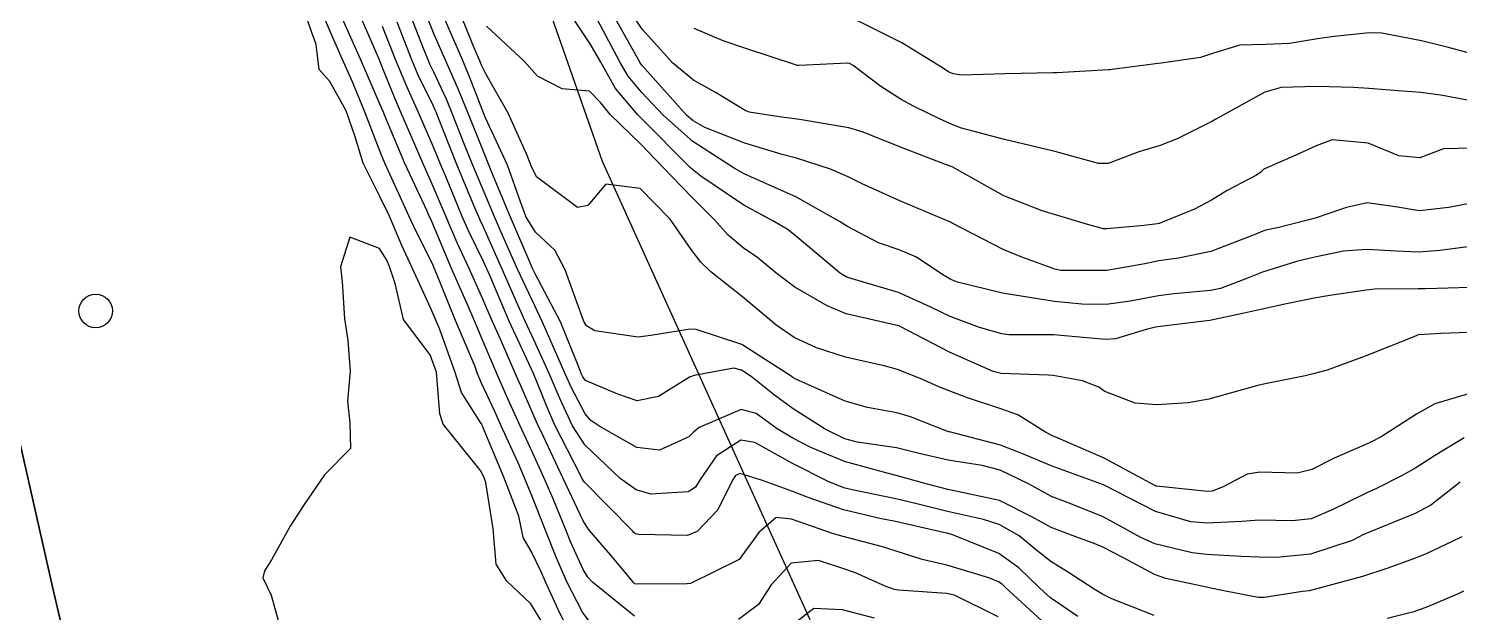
# Model space of a CAD drawing. Header units: metres. Extents: x 318500 to 325275, y 7408834 to 7428799.
# Drawn here: x 321607.1 to 321662.2, y 7423600.6 to 7423623.1 of the extents above; entities that cross this region are included whole.
import ezdxf

# ---------------------------------------------------------------- set-up
doc = ezdxf.new("R2010")
doc.units = ezdxf.units.M
doc.header["$MEASUREMENT"] = 0
for name, color, linetype in [('Curvas de Nivel 1m', 11, 'Continuous'), ('Curvas de Nivel 5m', 15, 'Continuous'), ('Divisas', 45, 'Continuous'), ('Linha Férrea', 20, 'Continuous'), ('Postes', 20, 'Continuous')]:
    doc.layers.add(name, color=color, linetype=linetype)

msp = doc.modelspace()

# ---------------------------------------------------------------- linework, layer by layer
at = {"layer": 'Curvas de Nivel 1m', "flags": 128}
for points, elevation in [([(321627.984, 7423599.805), (321627.528, 7423600.746), (321627.033, 7423601.814), (321626.867, 7423602.199), (321626.491, 7423602.96), (321626.176, 7423603.513), (321626.115, 7423603.834), (321626.008, 7423604.334), (321625.432, 7423605.841), (321624.614, 7423607.794), (321624.59, 7423607.85), (321624.58, 7423607.87), (321624.561, 7423607.903), (321623.805, 7423609.094), (321623.552, 7423609.865), (321622.964, 7423611.515), (321622.809, 7423611.877), (321622.617, 7423612.328), (321621.898, 7423613.891), (321621.501, 7423614.749), (321621.014, 7423615.905), (321620.671, 7423616.612), (321620.021, 7423617.917), (321619.703, 7423618.922), (321619.366, 7423619.924), (321618.731, 7423621.057), (321618.322, 7423621.523), (321618.269, 7423621.937), (321618.207, 7423622.479), (321617.678, 7423623.946)], 771), ([(321629.099, 7423599.79), (321628.463, 7423600.648), (321627.856, 7423601.806), (321627.442, 7423602.763), (321627.018, 7423603.822), (321626.519, 7423605.087), (321626.22, 7423605.833), (321625.981, 7423606.393), (321625.317, 7423607.842), (321625.084, 7423608.364), (321624.576, 7423609.456), (321624.452, 7423609.725), (321624.408, 7423609.853), (321624.317, 7423610.121), (321623.57, 7423611.866), (321622.845, 7423613.668), (321622.754, 7423613.878), (321622.72, 7423613.958), (321622.642, 7423614.121), (321622.057, 7423615.292), (321621.778, 7423615.893), (321620.988, 7423617.603), (321620.847, 7423617.908), (321620.696, 7423618.283), (321620.064, 7423619.917), (321619.59, 7423621.063), (321619.21, 7423621.925), (321618.755, 7423622.958), (321618.336, 7423623.937)], 772), ([(321646.457, 7423600.033), (321644.761, 7423601.586), (321644.617, 7423601.723), (321644.482, 7423601.816), (321644.108, 7423601.97), (321642.488, 7423602.455), (321641.538, 7423602.671), (321640.494, 7423602.998), (321640.01, 7423603.162), (321638.499, 7423603.549), (321638.087, 7423603.674), (321636.508, 7423604.224), (321635.921, 7423604.287), (321635.246, 7423603.709), (321634.489, 7423602.667), (321632.617, 7423601.748), (321632.496, 7423601.733), (321632.48, 7423601.737), (321630.528, 7423601.721), (321630.479, 7423601.732), (321630.435, 7423601.771), (321629.548, 7423602.841), (321628.717, 7423603.797), (321628.505, 7423604.131), (321627.7, 7423605.812), (321626.949, 7423607.429), (321626.754, 7423607.827), (321626.692, 7423607.959), (321626.564, 7423608.262), (321626.084, 7423609.344), (321625.868, 7423609.837), (321625.3, 7423611.142), (321624.988, 7423611.846), (321624.623, 7423612.686), (321624.096, 7423613.858), (321623.639, 7423614.855), (321623.205, 7423615.872), (321622.678, 7423617.105), (321622.332, 7423617.885), (321622.046, 7423618.544), (321621.45, 7423619.899), (321621.233, 7423620.411), (321620.737, 7423621.649), (321620.632, 7423621.911), (321620.539, 7423622.116), (321619.765, 7423623.92)], 774), ([(321662.314, 7423603.541), (321661.943, 7423603.356), (321660.961, 7423602.899), (321660.493, 7423602.702), (321659.433, 7423602.329), (321658.486, 7423602.02), (321656.541, 7423601.49), (321656.48, 7423601.474), (321656.443, 7423601.467), (321656.186, 7423601.433), (321654.716, 7423601.208), (321654.476, 7423601.21), (321653.151, 7423601.47), (321652.585, 7423601.582), (321652.481, 7423601.602), (321650.918, 7423601.937), (321650.486, 7423602.099), (321649.284, 7423602.73), (321648.496, 7423603.139), (321648.228, 7423603.265), (321647.449, 7423603.546), (321646.505, 7423603.897), (321645.78, 7423604.302), (321644.52, 7423604.938), (321642.828, 7423605.304), (321642.526, 7423605.361), (321641.549, 7423605.625), (321640.534, 7423605.906), (321640.195, 7423605.985), (321638.542, 7423606.437), (321637.253, 7423606.98), (321636.555, 7423607.342), (321635.959, 7423607.699), (321635.142, 7423608.288), (321634.567, 7423608.443), (321632.95, 7423607.744), (321632.738, 7423607.566), (321632.555, 7423607.394), (321631.429, 7423606.879), (321630.548, 7423606.981), (321629.127, 7423607.791), (321628.785, 7423608.02), (321628.565, 7423608.267), (321628.034, 7423609.268), (321627.793, 7423609.812), (321627.152, 7423611.272), (321626.909, 7423611.826), (321626.619, 7423612.423), (321625.961, 7423613.837), (321625.411, 7423615.084), (321625.078, 7423615.846), (321624.674, 7423616.797), (321624.228, 7423617.857), (321623.907, 7423618.656), (321623.435, 7423619.869), (321623.226, 7423620.374), (321622.735, 7423621.408), (321622.583, 7423621.727), (321622.516, 7423621.883), (321622.368, 7423622.264), (321621.719, 7423623.896)], 777), ([(321662.248, 7423605.639), (321661.885, 7423605.356), (321661.126, 7423604.759), (321660.516, 7423604.438), (321659.764, 7423604.129), (321658.503, 7423603.615), (321658.359, 7423603.546), (321658.088, 7423603.406), (321656.494, 7423602.874), (321655.195, 7423602.741), (321654.493, 7423602.754), (321653.818, 7423602.785), (321652.494, 7423602.859), (321651.932, 7423602.926), (321650.498, 7423603.274), (321649.962, 7423603.515), (321648.512, 7423604.311), (321647.259, 7423604.809), (321646.523, 7423605.098), (321645.625, 7423605.574), (321644.538, 7423606.103), (321643.846, 7423606.291), (321642.543, 7423606.486), (321641.421, 7423606.753), (321640.55, 7423606.961), (321639.038, 7423607.177), (321638.555, 7423607.308), (321637.797, 7423607.678), (321636.568, 7423608.462), (321635.857, 7423608.985), (321634.948, 7423609.714), (321634.584, 7423609.955), (321634.284, 7423610.025), (321632.759, 7423609.747), (321632.579, 7423609.678), (321631.388, 7423608.945), (321630.57, 7423608.774), (321629.815, 7423609.024), (321628.578, 7423609.555), (321628.472, 7423609.695), (321628.423, 7423609.802), (321628.316, 7423610.072), (321627.616, 7423611.815), (321626.637, 7423613.66), (321626.552, 7423613.831), (321626.479, 7423613.994), (321625.689, 7423615.84), (321624.976, 7423617.557), (321624.858, 7423617.848), (321624.696, 7423618.239), (321624.047, 7423619.86), (321623.665, 7423620.801), (321623.183, 7423621.873), (321622.755, 7423622.858), (321622.338, 7423623.886)], 778), ([(321662.637, 7423613.137), (321660.921, 7423613.082), (321660.636, 7423613.078), (321658.965, 7423613.065), (321658.635, 7423613.034), (321657.228, 7423612.824), (321656.629, 7423612.724), (321655.566, 7423612.501), (321654.623, 7423612.3), (321653.94, 7423612.141), (321652.616, 7423611.865), (321652.281, 7423611.819), (321650.612, 7423611.616), (321650.521, 7423611.601), (321650.158, 7423611.515), (321648.979, 7423611.151), (321648.604, 7423611.129), (321646.872, 7423611.29), (321646.606, 7423611.305), (321644.876, 7423611.316), (321644.606, 7423611.348), (321643.748, 7423611.599), (321642.616, 7423612.01), (321641.87, 7423612.372), (321640.63, 7423612.941), (321638.84, 7423613.464), (321638.638, 7423613.528), (321638.399, 7423613.672), (321636.654, 7423615.136), (321636.339, 7423615.377), (321635.767, 7423615.703), (321634.669, 7423616.304), (321633.015, 7423617.415), (321632.689, 7423617.671), (321632.605, 7423617.751), (321630.718, 7423619.647), (321630.593, 7423619.772), (321629.735, 7423620.79), (321629.165, 7423621.794), (321628.751, 7423622.505), (321627.888, 7423623.813)], 782), ([(321662.654, 7423614.706), (321661.461, 7423614.553), (321660.651, 7423614.49), (321659.793, 7423614.525), (321658.652, 7423614.598), (321657.761, 7423614.523), (321656.649, 7423614.299), (321655.948, 7423614.136), (321654.643, 7423613.717), (321653.993, 7423613.46), (321653.019, 7423613.09), (321652.633, 7423613.011), (321651.239, 7423612.893), (321650.63, 7423612.813), (321649.546, 7423612.601), (321648.624, 7423612.48), (321647.684, 7423612.485), (321646.626, 7423612.599), (321645.425, 7423612.781), (321644.63, 7423612.917), (321642.904, 7423613.339), (321642.637, 7423613.438), (321642.333, 7423613.615), (321641.32, 7423614.303), (321640.649, 7423614.58), (321639.853, 7423614.853), (321638.658, 7423615.48), (321638.355, 7423615.673), (321636.674, 7423616.621), (321635.078, 7423617.32), (321634.687, 7423617.507), (321634.298, 7423617.726), (321632.705, 7423618.753), (321631.565, 7423619.762), (321630.729, 7423620.643), (321630.221, 7423621.264), (321629.908, 7423621.782), (321628.926, 7423623.64)], 783), ([(321662.675, 7423616.379), (321661.82, 7423616.212), (321660.671, 7423616.08), (321659.836, 7423616.219), (321658.675, 7423616.383), (321657.875, 7423616.209), (321656.666, 7423615.803), (321656.378, 7423615.719), (321655.266, 7423615.444), (321654.77, 7423615.338), (321654.659, 7423615.303), (321654.387, 7423615.184), (321652.65, 7423614.522), (321651.403, 7423614.254), (321650.646, 7423614.152), (321650.113, 7423614.048), (321648.643, 7423613.783), (321646.873, 7423613.787), (321646.643, 7423613.841), (321645.37, 7423614.302), (321644.65, 7423614.592), (321642.694, 7423615.61), (321642.66, 7423615.629), (321642.625, 7423615.647), (321640.672, 7423616.464), (321639.222, 7423617.121), (321638.686, 7423617.384), (321638.011, 7423617.677), (321636.696, 7423618.103), (321636.144, 7423618.253), (321634.705, 7423618.687), (321633.172, 7423619.284), (321632.717, 7423619.541), (321632.48, 7423619.752), (321630.739, 7423621.687), (321630.702, 7423621.733), (321630.68, 7423621.771), (321630.603, 7423621.912), (321629.556, 7423623.788)], 784), ([(321630.461, 7423600.484), (321628.839, 7423601.795), (321628.671, 7423601.987), (321628.485, 7423602.284), (321628.011, 7423603.321), (321627.815, 7423603.81), (321627.327, 7423605.009), (321626.972, 7423605.823), (321626.544, 7423606.756), (321626.044, 7423607.835), (321625.584, 7423608.853), (321625.154, 7423609.844), (321624.599, 7423611.139), (321624.299, 7423611.855), (321624.063, 7423612.414), (321623.422, 7423613.868), (321623.184, 7423614.411), (321622.658, 7423615.669), (321622.596, 7423615.817), (321622.563, 7423615.881), (321622.48, 7423616.066), (321621.623, 7423617.896), (321620.826, 7423619.8), (321620.78, 7423619.909), (321620.762, 7423619.951), (321620.721, 7423620.048), (321619.913, 7423621.918), (321619.219, 7423623.47)], 773), ([(321650.465, 7423600.515), (321648.845, 7423601.156), (321648.477, 7423601.338), (321648.162, 7423601.535), (321647.132, 7423602.195), (321646.49, 7423602.592), (321645.949, 7423603.022), (321645.27, 7423603.578), (321644.506, 7423604.019), (321643.9, 7423604.205), (321642.514, 7423604.518), (321641.331, 7423604.815), (321640.52, 7423604.998), (321638.845, 7423605.345), (321638.526, 7423605.431), (321637.916, 7423605.676), (321636.54, 7423606.367), (321635.099, 7423607.165), (321634.553, 7423607.262), (321633.622, 7423606.656), (321632.985, 7423605.743), (321632.814, 7423605.458), (321632.523, 7423605.271), (321631.097, 7423605.188), (321630.524, 7423605.352), (321629.906, 7423605.779), (321628.549, 7423607.075), (321628.07, 7423607.807), (321627.596, 7423608.84), (321627.172, 7423609.821), (321626.599, 7423611.087), (321626.256, 7423611.834), (321625.962, 7423612.495), (321625.371, 7423613.843), (321624.656, 7423615.43), (321624.525, 7423615.719), (321624.464, 7423615.853), (321624.32, 7423616.201), (321623.622, 7423617.866), (321622.89, 7423619.705), (321622.824, 7423619.878), (321622.793, 7423619.951), (321622.722, 7423620.102), (321622.14, 7423621.295), (321621.888, 7423621.893), (321621.326, 7423623.337)], 776), ([(321662.398, 7423607.352), (321661.26, 7423606.653), (321660.542, 7423606.201), (321660.014, 7423605.902), (321659.002, 7423605.393), (321658.682, 7423605.244), (321658.527, 7423605.176), (321657.345, 7423604.59), (321656.512, 7423604.23), (321655.795, 7423604.153), (321654.511, 7423604.184), (321653.843, 7423604.127), (321652.509, 7423604.063), (321651.88, 7423604.119), (321650.515, 7423604.514), (321648.548, 7423605.53), (321648.53, 7423605.541), (321648.514, 7423605.547), (321646.54, 7423606.256), (321645.379, 7423606.746), (321644.552, 7423607.064), (321642.585, 7423607.585), (321642.56, 7423607.586), (321642.488, 7423607.611), (321641.084, 7423608.151), (321640.567, 7423608.308), (321639.433, 7423608.521), (321638.571, 7423608.757), (321636.668, 7423609.6), (321636.58, 7423609.655), (321636.558, 7423609.669), (321636.533, 7423609.691), (321634.598, 7423610.937), (321632.835, 7423611.518), (321632.607, 7423611.529), (321631.085, 7423611.283), (321630.602, 7423611.219), (321628.93, 7423611.47), (321628.608, 7423611.663), (321628.524, 7423611.801), (321628.455, 7423611.959), (321627.794, 7423613.813), (321627.392, 7423614.563), (321626.654, 7423615.266), (321626.294, 7423615.834), (321626.076, 7423616.429), (321625.577, 7423617.841), (321624.717, 7423619.68), (321624.645, 7423619.851), (321624.112, 7423621.237), (321623.848, 7423621.863), (321623.133, 7423623.506)], 779), ([(321662.562, 7423611.399), (321661.51, 7423611.361), (321660.665, 7423611.314), (321660.609, 7423611.297), (321660.472, 7423611.236), (321658.596, 7423610.497), (321657.124, 7423609.958), (321656.586, 7423609.81), (321656.278, 7423609.739), (321654.876, 7423609.447), (321654.626, 7423609.403), (321654.579, 7423609.392), (321654.498, 7423609.37), (321652.574, 7423608.836), (321651.779, 7423608.699), (321650.571, 7423608.618), (321649.737, 7423608.683), (321648.576, 7423609.134), (321648.337, 7423609.293), (321647.704, 7423609.543), (321646.583, 7423609.746), (321646.384, 7423609.762), (321644.584, 7423609.83), (321644.277, 7423609.901), (321642.595, 7423610.641), (321640.664, 7423611.639), (321640.61, 7423611.666), (321640.575, 7423611.676), (321638.617, 7423612.123), (321637.878, 7423612.421), (321636.632, 7423613.148), (321635.909, 7423613.701), (321635.208, 7423614.274), (321634.649, 7423614.656), (321634.074, 7423615.148), (321633.536, 7423615.737), (321632.673, 7423616.606), (321631.559, 7423617.761), (321630.703, 7423618.648), (321629.529, 7423619.788), (321629.17, 7423620.239), (321628.729, 7423620.683), (321627.682, 7423620.768), (321626.734, 7423621.26), (321626.209, 7423621.835), (321624.76, 7423623.183)], 781), ([(321662.73, 7423620.302), (321661.582, 7423620.511), (321660.733, 7423620.628), (321660.041, 7423620.689), (321658.734, 7423620.786), (321658.148, 7423620.822), (321656.734, 7423620.862), (321655.355, 7423620.822), (321654.732, 7423620.651), (321652.843, 7423619.6), (321652.721, 7423619.532), (321652.611, 7423619.482), (321651.36, 7423618.85), (321650.706, 7423618.593), (321649.874, 7423618.347), (321648.696, 7423617.903), (321648.328, 7423617.903), (321646.702, 7423618.35), (321645.687, 7423618.593), (321644.708, 7423618.82), (321643.055, 7423619.266), (321642.717, 7423619.39), (321642.201, 7423619.618), (321641.2, 7423620.108), (321640.727, 7423620.364), (321639.945, 7423620.864), (321638.876, 7423621.668), (321638.741, 7423621.743), (321638.652, 7423621.76), (321637.088, 7423621.687), (321636.761, 7423621.668), (321636.74, 7423621.67), (321636.723, 7423621.673), (321636.659, 7423621.691), (321634.749, 7423622.324), (321633.87, 7423622.617), (321632.76, 7423623.094)], 786), ([(321662.751, 7423622.111), (321661.745, 7423622.37), (321660.759, 7423622.614), (321659.24, 7423622.916), (321658.763, 7423622.931), (321657.394, 7423622.787), (321656.759, 7423622.699), (321655.678, 7423622.519), (321654.755, 7423622.474), (321653.766, 7423622.454), (321652.75, 7423622.151), (321652.251, 7423621.984), (321650.744, 7423621.763), (321650.518, 7423621.737), (321648.944, 7423621.528), (321648.767, 7423621.502), (321648.74, 7423621.499), (321648.707, 7423621.498), (321646.738, 7423621.393), (321646.565, 7423621.389), (321644.738, 7423621.344), (321643.044, 7423621.3), (321642.737, 7423621.35), (321642.554, 7423621.429), (321642.252, 7423621.617), (321640.754, 7423622.547), (321639.014, 7423623.418)], 787), ([(321644.463, 7423600.46), (321642.785, 7423601.297), (321642.476, 7423601.366), (321640.622, 7423601.494), (321640.478, 7423601.512), (321640.119, 7423601.645), (321638.975, 7423602.153), (321638.487, 7423602.328), (321637.544, 7423602.625), (321636.488, 7423602.531), (321635.721, 7423601.701), (321635.239, 7423600.938), (321634.46, 7423600.365)], 773), ([(321662.381, 7423601.451), (321662.167, 7423601.353), (321660.993, 7423600.844), (321660.469, 7423600.657), (321659.446, 7423600.404)], 776), ([(321639.697, 7423600.416), (321638.466, 7423600.735), (321637.367, 7423600.781), (321636.456, 7423600.08)], 772)]:
    msp.add_lwpolyline(points, dxfattribs=dict(at, elevation=elevation))
at = {"layer": 'Curvas de Nivel 5m', "flags": 128}
for points, elevation in [([(321662.577, 7423609.045), (321661.281, 7423608.655), (321660.569, 7423608.26), (321659.213, 7423607.39), (321658.785, 7423607.168), (321658.555, 7423607.071), (321657.394, 7423606.57), (321656.54, 7423606.13), (321655.98, 7423605.994), (321654.539, 7423606.032), (321654.044, 7423605.951), (321653.13, 7423605.471), (321652.702, 7423605.303), (321652.527, 7423605.29), (321650.554, 7423605.485), (321650.53, 7423605.49), (321650.493, 7423605.51), (321648.545, 7423606.563), (321646.773, 7423607.341), (321646.558, 7423607.422), (321646.292, 7423607.564), (321645.224, 7423608.237), (321644.569, 7423608.471), (321643.284, 7423608.892), (321642.575, 7423609.157), (321642.247, 7423609.285), (321641.466, 7423609.627), (321640.585, 7423609.981), (321640.131, 7423610.103), (321638.592, 7423610.449), (321637.467, 7423610.811), (321636.603, 7423611.214), (321635.898, 7423611.701), (321634.626, 7423612.774), (321633.406, 7423613.739), (321633.011, 7423614.112), (321632.648, 7423614.597), (321631.839, 7423615.758), (321630.677, 7423616.935), (321629.358, 7423617.111), (321628.667, 7423616.282), (321628.264, 7423616.208), (321626.683, 7423617.392), (321626.471, 7423617.832), (321626.343, 7423618.186), (321625.6, 7423619.841), (321624.735, 7423621.353), (321624.573, 7423621.687), (321624.503, 7423621.854), (321624.318, 7423622.285), (321623.669, 7423623.867)], 780), ([(321662.707, 7423618.497), (321661.607, 7423618.461), (321660.701, 7423618.115), (321659.887, 7423618.198), (321658.709, 7423618.682), (321657.326, 7423618.806), (321656.707, 7423618.587), (321655.923, 7423618.216), (321654.693, 7423617.683), (321654.574, 7423617.57), (321654.413, 7423617.454), (321653.285, 7423616.867), (321652.675, 7423616.49), (321652.019, 7423616.14), (321650.661, 7423615.593), (321650.595, 7423615.577), (321650.077, 7423615.516), (321648.79, 7423615.398), (321648.659, 7423615.384), (321648.519, 7423615.393), (321647.957, 7423615.541), (321646.666, 7423615.929), (321646.16, 7423616.075), (321644.676, 7423616.652), (321642.992, 7423617.607), (321642.692, 7423617.768), (321642.44, 7423617.868), (321640.703, 7423618.529), (321639.267, 7423619.106), (321638.714, 7423619.276), (321636.814, 7423619.593), (321636.719, 7423619.606), (321636.03, 7423619.7), (321634.877, 7423619.873), (321634.722, 7423619.942), (321633.608, 7423620.616), (321632.734, 7423621.101), (321631.942, 7423621.758), (321630.759, 7423623.069), (321630.281, 7423623.777)], 785), ([(321647.534, 7423600.474), (321646.475, 7423601.201), (321646.063, 7423601.566), (321645.264, 7423602.355), (321644.493, 7423602.897), (321642.747, 7423603.608), (321642.501, 7423603.678), (321642.413, 7423603.7), (321640.507, 7423604.13), (321639.907, 7423604.251), (321638.514, 7423604.577), (321637.148, 7423605.056), (321636.524, 7423605.295), (321635.393, 7423605.707), (321634.534, 7423605.975), (321634.35, 7423605.905), (321634.237, 7423605.724), (321633.671, 7423604.574), (321632.879, 7423603.744), (321632.498, 7423603.59), (321630.635, 7423603.632), (321630.499, 7423603.662), (321630.438, 7423603.709), (321630.381, 7423603.772), (321628.528, 7423605.658), (321628.441, 7423605.801), (321628.35, 7423605.985), (321627.412, 7423607.817), (321627.146, 7423608.401), (321626.58, 7423609.83), (321625.642, 7423611.84), (321624.887, 7423613.597), (321624.775, 7423613.849), (321624.643, 7423614.137), (321624.085, 7423615.289), (321623.834, 7423615.862), (321623.223, 7423617.331), (321622.998, 7423617.875), (321622.701, 7423618.598), (321622.131, 7423619.889), (321621.692, 7423620.858), (321621.266, 7423621.902), (321620.759, 7423623.173)], 775), ([(321627.177, 7423599.813), (321626.467, 7423600.967), (321625.543, 7423601.834), (321625.134, 7423602.491), (321625.018, 7423603.845), (321624.742, 7423605.633), (321624.666, 7423605.849), (321624.534, 7423606.097), (321623.095, 7423607.872), (321622.963, 7423608.273), (321622.836, 7423609.876), (321622.59, 7423610.538), (321621.572, 7423611.896), (321621.244, 7423613.288), (321621.047, 7423613.904), (321620.923, 7423614.186), (321620.647, 7423614.628), (321619.507, 7423615.066), (321619.139, 7423613.925), (321619.205, 7423613.351), (321619.294, 7423611.923), (321619.428, 7423611.087), (321619.515, 7423609.916), (321619.407, 7423608.756), (321619.499, 7423607.916), (321619.528, 7423606.933), (321618.53, 7423605.93), (321617.713, 7423604.741), (321617.21, 7423603.949), (321616.487, 7423602.656), (321616.214, 7423602.231), (321616.151, 7423601.963), (321616.47, 7423601.293), (321616.841, 7423599.954)], 770)]:
    msp.add_lwpolyline(points, dxfattribs=dict(at, elevation=elevation))
at = {"layer": 'Divisas'}
msp.add_lwpolyline([(321549.955, 7424228.446), (321554.972, 7424176.94), (321557.337, 7424160.949), (321562.892, 7424138.398), (321568.862, 7424112.827), (321569.47, 7424084.912), (321575.127, 7424019.549), (321579.879, 7423975.661), (321588.438, 7423976.499), (321587.076, 7423961.02), (321589.266, 7423928.967), (321589.677, 7423914.384), (321592.279, 7423903.548), (321592.828, 7423887.244), (321595.698, 7423852.683), (321597.996, 7423819.565), (321600.14, 7423779.854), (321601.488, 7423755.684), (321610.122, 7423705.794), (321622.803, 7423636.332), (321629.218, 7423617.989), (321638.93, 7423596.581), (321626.646, 7423589.267), (321628.28, 7423586.522)], dxfattribs=at)
at = {"layer": 'Linha Férrea'}
for points in [[(320633.193, 7425981.485, -0.144253), (320667.639, 7425757.297), (320661.433, 7425716.621), (320651.996, 7425654.77, 0.044457), (320649.575, 7425558.236, 0.007166), (320660.778, 7425427.6), (320675.907, 7425250.635, 0.073735), (320724.073, 7425068.395), (320788.137, 7424929.061, 0.286034), (321109.88, 7424719.195), (321168.411, 7424718.068, -0.038356), (321226.055, 7424712.321, -0.049041), (321292.995, 7424692.926, -0.183256), (321478.1, 7424525.296), (321489.412, 7424501.824), (321495.635, 7424487.265, -0.073205), (321521.849, 7424373.782), (321525.566, 7424337.031), (321536.4, 7424191.275), (321541.8, 7424109.541), (321567.8, 7423774.579), (321572.048, 7423724.699, 0.08675), (321625.181, 7423540.483), (321646.79, 7423496.959)], [(321646.79, 7423496.959), (321625.181, 7423540.483, -0.08675), (321572.048, 7423724.699), (321567.8, 7423774.579), (321541.8, 7424109.541), (321536.4, 7424191.275), (321525.566, 7424337.031), (321521.849, 7424373.782, 0.073205), (321495.635, 7424487.265), (321489.412, 7424501.824), (321478.1, 7424525.296, 0.183256), (321292.995, 7424692.926, 0.049041), (321226.055, 7424712.321, 0.038356), (321168.411, 7424718.068), (321109.88, 7424719.195, -0.286034), (320788.137, 7424929.061), (320724.073, 7425068.395, -0.073735), (320675.907, 7425250.635), (320660.778, 7425427.6, -0.007166), (320649.575, 7425558.236, -0.044457), (320651.996, 7425654.77), (320661.433, 7425716.621), (320667.639, 7425757.297, 0.144253), (320633.193, 7425981.485, 0.087044)], [(321226.792, 7424716.403, -0.049048), (321294.522, 7424696.782, -0.182764), (321482.062, 7424527.029), (321493.16, 7424503.6), (321499.641, 7424488.548, -0.072874), (321526.01, 7424374.119), (321529.604, 7424337.562), (321539.702, 7424200.874), (321545.251, 7424117.942), (321562.758, 7423889.193, 0.022601), (321565.783, 7423864.966), (321568.334, 7423851.165, -0.031624), (321576.049, 7423805.426), (321581.723, 7423737.083, 0.031784), (321592.903, 7423668.312), (321608.059, 7423601.616, 0.065289), (321634.288, 7423531.029), (321649.189, 7423501.212)], [(321649.189, 7423501.212), (321634.288, 7423531.029, -0.065289), (321608.059, 7423601.616), (321592.903, 7423668.312, -0.031784), (321581.723, 7423737.083), (321576.049, 7423805.426, 0.031624), (321568.334, 7423851.165), (321565.783, 7423864.966, -0.022601), (321562.758, 7423889.193), (321545.251, 7424117.942), (321539.702, 7424200.874), (321529.604, 7424337.562), (321526.01, 7424374.119, 0.072874), (321499.641, 7424488.548), (321493.16, 7424503.6), (321482.062, 7424527.029, 0.182764), (321294.522, 7424696.782, 0.049048), (321226.792, 7424716.403, 0.036092)]]:
    msp.add_lwpolyline(points, format="xyb", dxfattribs=at)
at = {"layer": 'Postes'}
msp.add_circle((321609.717, 7423612.231), 0.645, dxfattribs=at)

doc.saveas('drawing.dxf')
